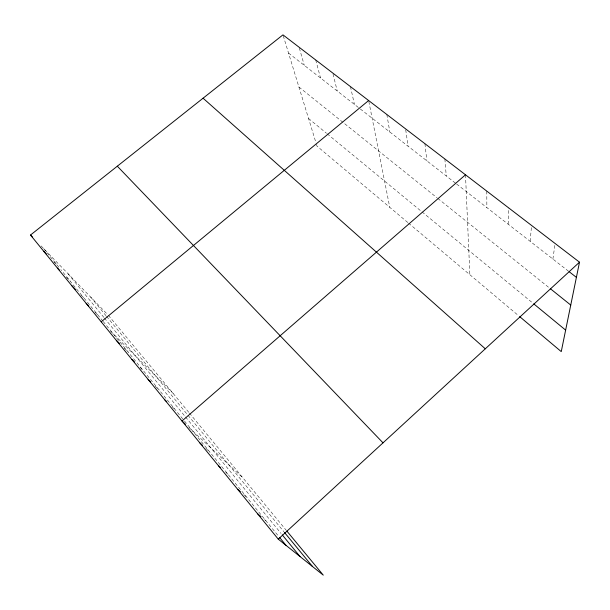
<?xml version="1.0" encoding="UTF-8"?>
<svg xmlns="http://www.w3.org/2000/svg" width="610" height="610" viewBox="0 0 610 610"><rect width="100%" height="100%" fill="white"/><g stroke="black" fill="none" stroke-linecap="round" stroke-linejoin="round"><path stroke-width="0.46" stroke-dasharray="3.05 2.29" d="M508.153 224.183L508.809 207.995M530.151 241.324L531.562 225.441M552.889 259.044L555.115 243.497M288.538 53.07L359.587 108.427M360.327 109.007L455.868 183.45M456.608 184.022L568.322 271.061M298.915 87.009L437.034 197.808M437.766 198.395L548.817 287.478M308.546 118.485L326.495 133.262M327.204 133.842L421.296 211.296M422.021 211.899L533.033 303.277M264.526 519.583L265.914 520.749M407.815 222.52L316.994 146.118L316.178 143.449M408.525 223.123L518.271 315.446M243.802 494.634L246.539 497.02M225.822 472.315L227.843 474.122M205.822 448.388L209.779 452.01M188.894 427.427L243.001 477.966M172.111 406.801L175.466 409.989M155.23 386.237L159.149 390.011M139.987 367.388L143.358 370.666M124.143 348.081L128.062 351.94M110.57 331.138L173.24 393.503M95.213 312.434L98.454 315.683M81.473 295.461L83.456 297.466L60.855 269.643M66.391 277.214L70.226 281.126M54.153 261.964L56.753 264.626M41.038 245.899L107.764 314.691M108.397 315.339L188.81 412.352M189.405 413.069L286.197 530.258M90.631 297.024L105.949 315.629M106.552 316.361L283.894 531.752M68.114 273.806L103.807 317.322M104.386 318.039L184.906 416.203M185.509 416.935L281.073 533.445M43.676 248.613L49.616 255.895M50.211 256.619L60.268 268.926M84.119 298.137L102.594 320.753M103.181 321.478L183.9 420.32M184.502 421.053L278.915 536.663M283.246 35.769L315.904 142.557M299.358 48.137L304.306 65.354M315.713 59.963L320.532 77.996M333.045 73.978L337.231 91.012M350.46 86.597L354.425 104.401M368.821 101.466L389.76 207.339M386.831 114.482L389.836 131.996M405.711 129.77L408.075 146.209M424.926 143.693L426.87 160.849M444.888 158.996L446.245 175.947M465.506 174.796L469.853 274.713M486.795 191.121L486.856 207.591"/><path stroke-width="0.91" d="M286.784 530.975L323.269 575.138L278.267 539.156L30.5 235.033L282.964 34.861L579.5 262.186L561.253 351.612L519.674 316.628M278.267 539.156L579.5 262.186M465.506 174.796L182.001 420.999L185.448 424.209M101.207 321.821L368.638 100.536M569.054 271.633L576.404 277.359M550.281 288.644L570.754 305.069M533.75 303.864L565.645 330.117M257.565 513.75L261.05 516.662M237.633 489.281L240.37 491.66M203.069 98.202L485.301 348.806M218.418 465.697L220.439 467.496M199.889 442.951L202.528 445.361M164.738 399.802L166.743 401.708M148.047 379.321L150.662 381.829M131.912 359.519L134.604 362.142M116.312 340.357L119.575 343.575M86.147 303.33L88.732 305.93M71.568 285.434L75.526 289.445M57.447 268.103L59.361 270.055M43.76 251.312L46.36 253.973M30.5 235.033L32.475 237.069M117.311 166.202L383.019 442.845M284.489 532.477L312.587 566.598M282.255 534.886L300.029 556.564M279.51 537.387L286.006 545.348"/></g></svg>
